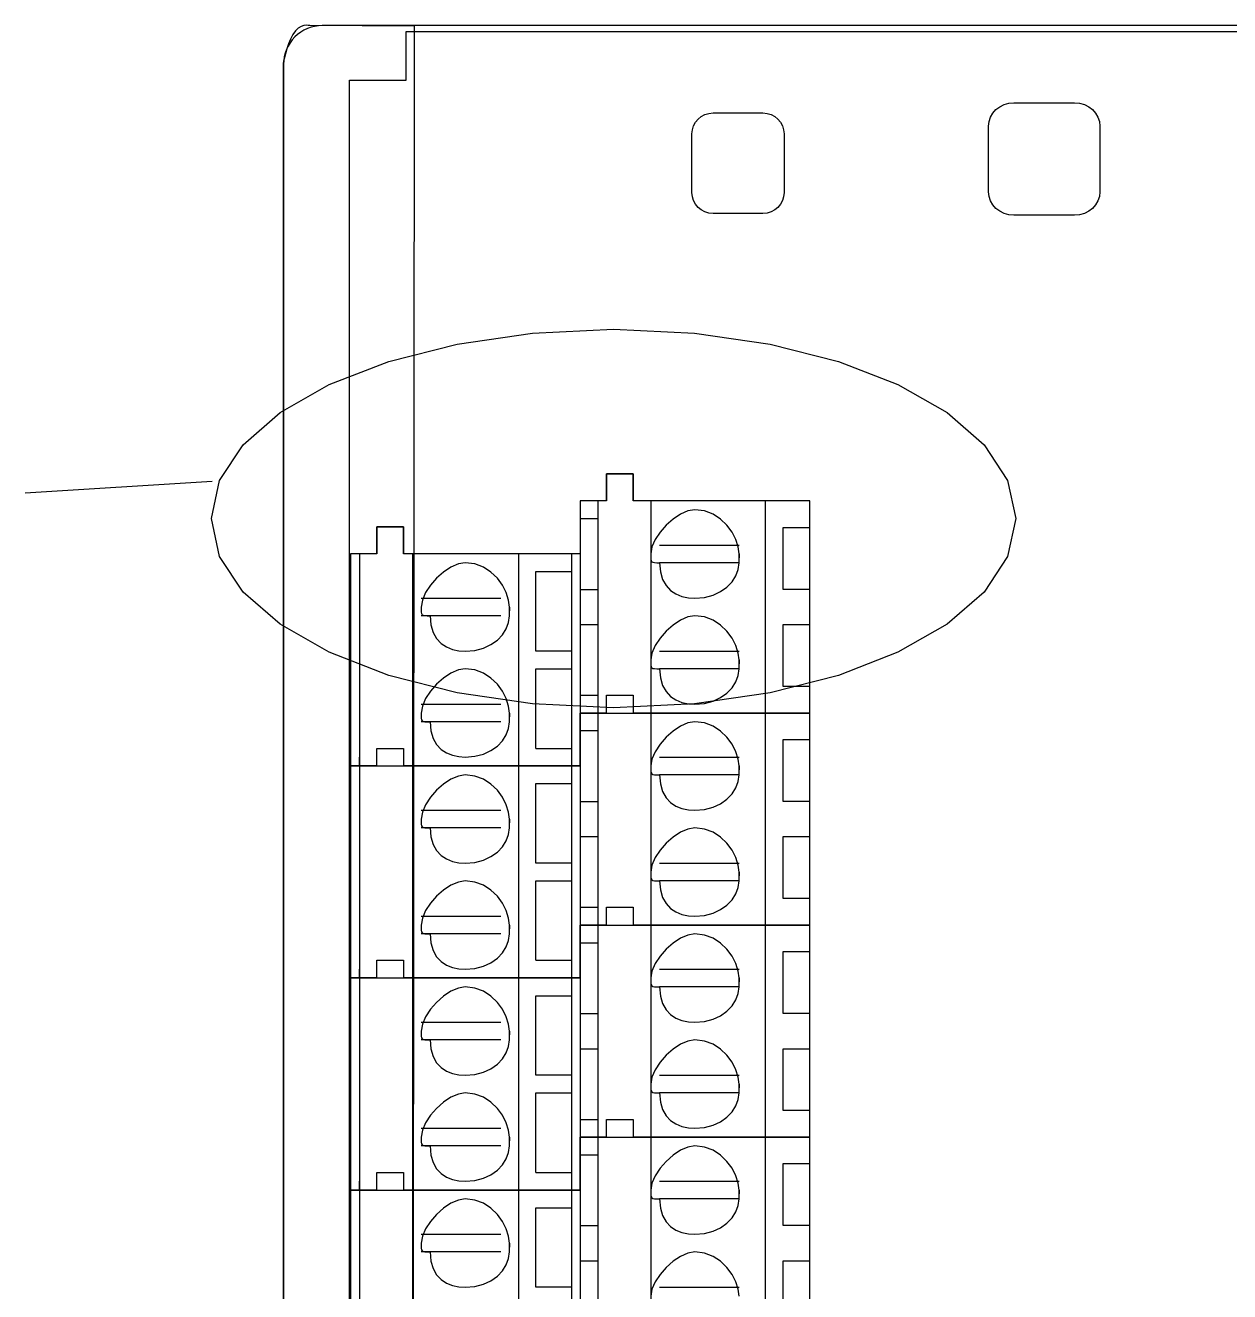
# Model space of a CAD drawing. Header units: metres. Extents: x 0 to 3575, y 0 to 842.
# Drawn here: x 202.69 to 239.18, y 359.82 to 398.18 of the extents above; entities that cross this region are included whole.
import ezdxf

# ---------------------------------------------------------------- set-up
doc = ezdxf.new("R2010")
doc.units = ezdxf.units.M
doc.layers.add('SCHEMATICS', color=7, linetype='Continuous')

msp = doc.modelspace()

# ---------------------------------------------------------------- linework, layer by layer
at = {"layer": 'SCHEMATICS', "color": 7}
for p, q in [((214.485, 398.153), (211.316, 398.172)), ((211.573, 398.166), (211.46, 398.149)), ((211.688, 398.172), (211.573, 398.166)), ((347.314, 398.172), (211.688, 398.172)), ((210.859, 397.829), (210.784, 397.744)), ((210.944, 397.905), (210.859, 397.829)), ((211.039, 397.976), (210.944, 397.905)), ((211.136, 398.033), (211.039, 397.976)), ((211.239, 398.083), (211.136, 398.033)), ((211.35, 398.122), (211.239, 398.083)), ((211.46, 398.149), (211.35, 398.122)), ((214.234, 396.522), (214.234, 397.994)), ((214.234, 397.994), (346.225, 397.994)), ((214.42, 322.462), (214.485, 398.153)), ((210.606, 397.448), (210.566, 397.341)), ((210.655, 397.552), (210.606, 397.448)), ((210.716, 397.652), (210.655, 397.552)), ((210.784, 397.744), (210.716, 397.652)), ((210.523, 397.117), (210.514, 397.002)), ((210.541, 397.227), (210.523, 397.117)), ((210.566, 397.341), (210.541, 397.227)), ((210.502, 397.002), (210.502, 323.627)), ((210.514, 397.002), (210.514, 323.627)), ((212.52, 324.105), (212.52, 396.522)), ((212.52, 396.522), (214.234, 396.522)), ((223.529, 395.526), (225.043, 395.526)), ((232.646, 395.836), (234.479, 395.836)), ((231.874, 393.141), (231.874, 395.122)), ((235.252, 395.122), (235.252, 393.141)), ((222.891, 393.117), (222.891, 394.889)), ((225.681, 394.889), (225.681, 393.117)), ((225.043, 392.48), (223.529, 392.48)), ((234.479, 392.428), (232.646, 392.428)), ((208.351, 384.366), (202.695, 384.009)), ((221.108, 384.596), (220.306, 384.596)), ((220.306, 384.596), (220.306, 383.774)), ((220.306, 384.596), (221.108, 384.596)), ((220.306, 383.774), (220.306, 384.596)), ((221.108, 383.774), (221.108, 384.596)), ((221.108, 384.596), (221.108, 383.774)), ((220.306, 383.774), (219.505, 383.774)), ((219.505, 383.774), (219.505, 382.168)), ((219.505, 383.774), (219.505, 382.168)), ((220.306, 383.774), (219.505, 383.774)), ((220.04, 383.774), (220.04, 377.35)), ((226.459, 383.774), (221.108, 383.774)), ((226.459, 383.774), (221.108, 383.774)), ((221.643, 383.774), (221.643, 377.35)), ((225.121, 377.35), (225.121, 383.774)), ((226.459, 332.354), (226.459, 383.774)), ((226.459, 377.35), (226.459, 383.774)), ((219.505, 383.238), (219.772, 383.238)), ((219.772, 383.238), (220.04, 383.238)), ((214.15, 382.991), (213.349, 382.991)), ((213.349, 382.991), (213.349, 382.168)), ((213.349, 382.991), (214.15, 382.991)), ((213.349, 382.168), (213.349, 382.991)), ((214.15, 382.168), (214.15, 382.991)), ((214.15, 382.991), (214.15, 382.168)), ((225.658, 382.972), (226.459, 382.972)), ((225.658, 381.096), (225.658, 382.972)), ((221.911, 382.438), (224.32, 382.438)), ((213.349, 382.168), (212.545, 382.168)), ((212.545, 382.168), (212.545, 330.768)), ((212.545, 382.168), (212.545, 375.745)), ((213.349, 382.168), (212.545, 382.168)), ((212.814, 382.168), (212.814, 375.745)), ((219.505, 382.168), (214.15, 382.168)), ((219.505, 382.168), (214.15, 382.168)), ((214.42, 382.168), (214.42, 375.745)), ((217.631, 382.168), (217.631, 375.745)), ((219.238, 382.168), (219.238, 375.745)), ((219.505, 382.168), (219.505, 377.35)), ((224.32, 381.901), (224.32, 382.168)), ((224.32, 381.901), (221.911, 381.901)), ((218.165, 379.224), (218.165, 381.633)), ((218.165, 381.633), (219.238, 381.633)), ((219.505, 381.096), (219.772, 381.096)), ((219.772, 381.096), (220.04, 381.096)), ((226.459, 381.096), (225.658, 381.096)), ((214.687, 380.829), (217.097, 380.829)), ((217.362, 380.295), (217.362, 380.561)), ((217.097, 380.295), (214.687, 380.295)), ((219.505, 380.027), (219.772, 380.027)), ((219.772, 380.027), (220.04, 380.027)), ((225.658, 378.155), (225.658, 380.027)), ((225.658, 380.027), (226.459, 380.027)), ((219.238, 379.224), (218.165, 379.224)), ((221.911, 379.224), (224.32, 379.224)), ((218.165, 378.689), (219.238, 378.689)), ((218.165, 376.279), (218.165, 378.689)), ((224.32, 378.689), (221.911, 378.689)), ((224.32, 378.689), (224.32, 378.956)), ((219.505, 377.887), (219.772, 377.887)), ((219.772, 377.887), (220.04, 377.887)), ((220.306, 377.887), (221.108, 377.887)), ((220.306, 377.35), (220.306, 377.887)), ((220.306, 377.887), (220.574, 377.887)), ((220.843, 377.887), (221.108, 377.887)), ((221.108, 377.887), (221.108, 377.35)), ((226.459, 378.155), (225.658, 378.155)), ((214.687, 377.618), (217.097, 377.618)), ((220.306, 377.35), (220.306, 377.618)), ((221.108, 377.618), (221.108, 377.35)), ((217.097, 377.083), (214.687, 377.083)), ((217.362, 377.083), (217.362, 377.35)), ((219.505, 377.35), (219.505, 375.745)), ((220.306, 377.35), (219.505, 377.35)), ((219.505, 377.35), (220.306, 377.35)), ((219.505, 375.745), (219.505, 377.35)), ((220.04, 377.35), (220.04, 370.928)), ((220.306, 377.35), (221.108, 377.35)), ((226.459, 377.35), (221.108, 377.35)), ((221.108, 377.35), (226.459, 377.35)), ((221.643, 377.35), (221.643, 370.928)), ((225.121, 370.928), (225.121, 377.35)), ((226.459, 370.928), (226.459, 377.35)), ((219.505, 376.816), (219.772, 376.816)), ((219.772, 376.816), (220.04, 376.816)), ((225.658, 376.548), (226.459, 376.548)), ((225.658, 374.673), (225.658, 376.548)), ((212.814, 375.745), (212.814, 376.015)), ((213.349, 376.279), (214.15, 376.279)), ((213.349, 375.745), (213.349, 376.279)), ((213.349, 376.279), (213.616, 376.279)), ((213.349, 375.745), (213.349, 376.015)), ((213.883, 376.279), (214.15, 376.279)), ((214.15, 376.279), (214.15, 375.745)), ((214.15, 376.015), (214.15, 375.745)), ((218.165, 376.279), (219.238, 376.279)), ((221.911, 376.015), (224.32, 376.015)), ((212.545, 375.745), (212.545, 369.324)), ((213.349, 375.745), (212.545, 375.745)), ((212.545, 375.745), (213.349, 375.745)), ((212.814, 375.745), (212.814, 369.324)), ((213.349, 375.745), (214.15, 375.745)), ((219.505, 375.745), (214.15, 375.745)), ((214.15, 375.745), (219.505, 375.745)), ((214.42, 375.745), (214.42, 369.324)), ((217.631, 375.745), (217.631, 369.324)), ((219.238, 375.745), (219.238, 369.324)), ((219.505, 375.745), (219.505, 370.928)), ((224.32, 375.478), (224.32, 375.745)), ((218.165, 372.801), (218.165, 375.21)), ((218.165, 375.21), (219.238, 375.21)), ((224.32, 375.478), (221.911, 375.478)), ((214.687, 374.406), (217.097, 374.406)), ((219.505, 374.673), (219.772, 374.673)), ((219.772, 374.673), (220.04, 374.673)), ((226.459, 374.673), (225.658, 374.673)), ((217.362, 373.872), (217.362, 374.139)), ((217.097, 373.872), (214.687, 373.872)), ((219.505, 373.605), (219.772, 373.605)), ((219.772, 373.605), (220.04, 373.605)), ((225.658, 371.732), (225.658, 373.605)), ((225.658, 373.605), (226.459, 373.605)), ((219.238, 372.801), (218.165, 372.801)), ((221.911, 372.801), (224.32, 372.801)), ((224.32, 372.266), (224.32, 372.533)), ((218.165, 372.266), (219.238, 372.266)), ((218.165, 369.859), (218.165, 372.266)), ((224.32, 372.266), (221.911, 372.266)), ((226.459, 371.732), (225.658, 371.732)), ((219.505, 371.464), (219.772, 371.464)), ((219.772, 371.464), (220.04, 371.464)), ((220.306, 371.464), (221.108, 371.464)), ((220.306, 370.928), (220.306, 371.464)), ((220.306, 371.464), (220.574, 371.464)), ((220.843, 371.464), (221.108, 371.464)), ((221.108, 371.464), (221.108, 370.928)), ((221.108, 371.464), (221.108, 371.197)), ((214.687, 371.197), (217.097, 371.197)), ((220.306, 370.928), (220.306, 371.197)), ((221.108, 371.197), (221.108, 370.928)), ((217.097, 370.66), (214.687, 370.66)), ((217.362, 370.66), (217.362, 370.928)), ((219.505, 370.928), (219.505, 369.324)), ((220.306, 370.928), (219.505, 370.928)), ((219.505, 370.928), (220.306, 370.928)), ((219.505, 369.324), (219.505, 370.928)), ((220.04, 370.928), (220.04, 364.505)), ((220.306, 370.928), (221.108, 370.928)), ((226.459, 370.928), (221.108, 370.928)), ((221.108, 370.928), (226.459, 370.928)), ((221.643, 370.928), (221.643, 364.505)), ((225.121, 364.505), (225.121, 370.928)), ((226.459, 364.505), (226.459, 370.928)), ((219.505, 370.393), (219.772, 370.393)), ((219.772, 370.393), (220.04, 370.393)), ((213.349, 369.859), (214.15, 369.859)), ((213.349, 369.324), (213.349, 369.859)), ((213.349, 369.859), (213.616, 369.859)), ((213.883, 369.859), (214.15, 369.859)), ((214.15, 369.859), (214.15, 369.324)), ((214.15, 369.859), (214.15, 369.589)), ((218.165, 369.859), (219.238, 369.859)), ((225.658, 370.123), (226.459, 370.123)), ((225.658, 368.25), (225.658, 370.123)), ((212.814, 369.324), (212.814, 369.589)), ((213.349, 369.324), (213.349, 369.589)), ((214.15, 369.589), (214.15, 369.324)), ((221.911, 369.589), (224.32, 369.589)), ((212.545, 369.324), (212.545, 362.9)), ((213.349, 369.324), (212.545, 369.324)), ((212.545, 369.324), (213.349, 369.324)), ((212.814, 369.324), (212.814, 362.9)), ((213.349, 369.324), (214.15, 369.324)), ((219.505, 369.324), (214.15, 369.324)), ((214.15, 369.324), (219.505, 369.324)), ((214.42, 369.324), (214.42, 362.9)), ((217.631, 369.324), (217.631, 362.9)), ((219.238, 369.324), (219.238, 362.9)), ((219.505, 369.324), (219.505, 364.505)), ((224.32, 369.055), (221.911, 369.055)), ((224.32, 369.055), (224.32, 369.324)), ((218.165, 366.378), (218.165, 368.787)), ((218.165, 368.787), (219.238, 368.787)), ((219.505, 368.25), (219.772, 368.25)), ((219.772, 368.25), (220.04, 368.25)), ((226.459, 368.25), (225.658, 368.25)), ((214.687, 367.983), (217.097, 367.983)), ((217.362, 367.449), (217.362, 367.717)), ((217.097, 367.449), (214.687, 367.449)), ((219.505, 367.182), (219.772, 367.182)), ((219.772, 367.182), (220.04, 367.182)), ((225.658, 365.309), (225.658, 367.182)), ((225.658, 367.182), (226.459, 367.182)), ((219.238, 366.378), (218.165, 366.378)), ((221.911, 366.378), (224.32, 366.378)), ((224.32, 365.844), (224.32, 366.11)), ((218.165, 365.844), (219.238, 365.844)), ((218.165, 363.434), (218.165, 365.844)), ((224.32, 365.844), (221.911, 365.844)), ((226.459, 365.309), (225.658, 365.309)), ((219.505, 365.04), (219.772, 365.04)), ((219.772, 365.04), (220.04, 365.04)), ((220.306, 365.04), (220.574, 365.04)), ((220.306, 365.04), (221.108, 365.04)), ((220.306, 364.505), (220.306, 365.04)), ((220.843, 365.04), (221.108, 365.04)), ((221.108, 365.04), (221.108, 364.774)), ((221.108, 365.04), (221.108, 364.505)), ((214.687, 364.774), (217.097, 364.774)), ((217.362, 364.238), (217.362, 364.505)), ((219.505, 364.505), (220.306, 364.505)), ((219.505, 362.9), (219.505, 364.505)), ((219.505, 364.505), (219.505, 362.9)), ((220.306, 364.505), (219.505, 364.505)), ((220.04, 364.505), (220.04, 358.082)), ((220.306, 364.505), (220.306, 364.774)), ((220.306, 364.505), (221.108, 364.505)), ((221.108, 364.774), (221.108, 364.505)), ((221.108, 364.505), (226.459, 364.505)), ((226.459, 364.505), (221.108, 364.505)), ((221.643, 364.505), (221.643, 358.082)), ((225.121, 358.082), (225.121, 364.505)), ((226.459, 358.082), (226.459, 364.505)), ((217.097, 364.238), (214.687, 364.238)), ((219.505, 363.97), (219.772, 363.97)), ((219.772, 363.97), (220.04, 363.97)), ((225.658, 363.701), (226.459, 363.701)), ((225.658, 361.828), (225.658, 363.701)), ((213.349, 363.434), (213.616, 363.434)), ((213.349, 363.434), (214.15, 363.434)), ((213.349, 362.9), (213.349, 363.434)), ((213.883, 363.434), (214.15, 363.434)), ((214.15, 363.434), (214.15, 363.167)), ((214.15, 363.434), (214.15, 362.9)), ((218.165, 363.434), (219.238, 363.434)), ((212.545, 362.9), (213.349, 362.9)), ((212.545, 362.9), (212.545, 356.475)), ((213.349, 362.9), (212.545, 362.9)), ((212.814, 362.9), (212.814, 363.167)), ((212.814, 362.9), (212.814, 356.475)), ((213.349, 362.9), (213.349, 363.167)), ((213.349, 362.9), (214.15, 362.9)), ((214.15, 363.167), (214.15, 362.9)), ((214.15, 362.9), (219.505, 362.9)), ((219.505, 362.9), (214.15, 362.9)), ((214.42, 362.9), (214.42, 356.475)), ((217.631, 362.9), (217.631, 356.475)), ((219.238, 362.9), (219.238, 356.475)), ((219.505, 362.9), (219.505, 358.082)), ((221.911, 363.167), (224.32, 363.167)), ((224.32, 362.632), (224.32, 362.9)), ((224.32, 362.632), (221.911, 362.632)), ((218.165, 359.955), (218.165, 362.364)), ((218.165, 362.364), (219.238, 362.364)), ((219.505, 361.828), (219.772, 361.828)), ((219.772, 361.828), (220.04, 361.828)), ((226.459, 361.828), (225.658, 361.828)), ((214.687, 361.561), (217.097, 361.561)), ((217.097, 361.026), (214.687, 361.026)), ((217.362, 361.026), (217.362, 361.293)), ((219.505, 360.759), (219.772, 360.759)), ((219.772, 360.759), (220.04, 360.759)), ((225.658, 358.884), (225.658, 360.759)), ((225.658, 360.759), (226.459, 360.759)), ((219.238, 359.955), (218.165, 359.955)), ((221.911, 359.955), (224.32, 359.955))]:
    msp.add_line(p, q, dxfattribs=at)
for points in [[(211.316, 398.172), (211.302, 398.175), (211.264, 398.18), (211.206, 398.181), (211.133, 398.171), (211.052, 398.145), (210.965, 398.096), (210.879, 398.018), (210.799, 397.905)], [(210.799, 397.905), (210.728, 397.765), (210.667, 397.615), (210.616, 397.464), (210.574, 397.321), (210.543, 397.194), (210.52, 397.093), (210.507, 397.026), (210.502, 397.002)], [(222.891, 394.889), (222.904, 395.017), (222.941, 395.136), (223, 395.245), (223.078, 395.339), (223.173, 395.417), (223.281, 395.476), (223.401, 395.513), (223.529, 395.526)], [(225.043, 395.526), (225.171, 395.513), (225.291, 395.476), (225.399, 395.417), (225.494, 395.339), (225.572, 395.245), (225.631, 395.136), (225.668, 395.017), (225.681, 394.889)], [(231.874, 395.122), (231.89, 395.266), (231.935, 395.4), (232.006, 395.521), (232.1, 395.627), (232.214, 395.714), (232.345, 395.78), (232.49, 395.822), (232.646, 395.836)], [(234.479, 395.836), (234.634, 395.822), (234.78, 395.78), (234.911, 395.714), (235.025, 395.627), (235.12, 395.521), (235.191, 395.4), (235.237, 395.266), (235.252, 395.122)], [(223.529, 392.48), (223.401, 392.493), (223.281, 392.53), (223.173, 392.589), (223.078, 392.667), (223, 392.761), (222.941, 392.87), (222.904, 392.989), (222.891, 393.117)], [(225.681, 393.117), (225.668, 392.989), (225.631, 392.87), (225.572, 392.761), (225.494, 392.667), (225.399, 392.589), (225.291, 392.53), (225.171, 392.493), (225.043, 392.48)], [(232.646, 392.428), (232.49, 392.442), (232.345, 392.484), (232.214, 392.55), (232.1, 392.637), (232.006, 392.743), (231.935, 392.864), (231.89, 392.998), (231.874, 393.141)], [(235.252, 393.141), (235.237, 392.998), (235.191, 392.864), (235.12, 392.743), (235.025, 392.637), (234.911, 392.55), (234.78, 392.484), (234.634, 392.442), (234.479, 392.428)], [(208.334, 383.242), (208.582, 384.398), (209.292, 385.474), (210.415, 386.448), (211.902, 387.297), (213.705, 387.997), (215.775, 388.525), (218.061, 388.859), (220.516, 388.975)], [(220.516, 388.975), (222.972, 388.859), (225.259, 388.525), (227.328, 387.997), (229.131, 387.297), (230.619, 386.448), (231.742, 385.474), (232.452, 384.398), (232.699, 383.242)], [(220.516, 377.511), (218.061, 377.627), (215.775, 377.961), (213.705, 378.49), (211.902, 379.189), (210.415, 380.038), (209.292, 381.011), (208.582, 382.087), (208.334, 383.242)], [(232.699, 383.242), (232.452, 382.087), (231.742, 381.011), (230.619, 380.038), (229.131, 379.189), (227.328, 378.49), (225.259, 377.961), (222.972, 377.627), (220.516, 377.511)], [(222.981, 383.506), (222.77, 383.471), (222.546, 383.372), (222.323, 383.224), (222.111, 383.038), (221.925, 382.827), (221.777, 382.603), (221.678, 382.379), (221.643, 382.168)], [(224.32, 382.168), (224.295, 382.379), (224.223, 382.603), (224.108, 382.827), (223.952, 383.038), (223.758, 383.224), (223.529, 383.372), (223.269, 383.471), (222.981, 383.506)], [(221.643, 382.168), (221.643, 382.08), (221.647, 382.013), (221.657, 381.966), (221.676, 381.934), (221.708, 381.915), (221.756, 381.905), (221.822, 381.901), (221.911, 381.901)], [(224.32, 382.168), (224.32, 382.157), (224.32, 382.13), (224.32, 382.097), (224.32, 382.068), (224.32, 382.05), (224.32, 382.055), (224.32, 382.091), (224.32, 382.168)], [(216.025, 381.901), (215.814, 381.865), (215.59, 381.767), (215.367, 381.618), (215.155, 381.432), (214.969, 381.22), (214.821, 380.996), (214.723, 380.773), (214.687, 380.561)], [(217.362, 380.561), (217.337, 380.773), (217.266, 380.996), (217.151, 381.22), (216.995, 381.432), (216.801, 381.618), (216.573, 381.767), (216.313, 381.865), (216.025, 381.901)], [(221.911, 381.901), (221.935, 381.624), (222.003, 381.394), (222.108, 381.208), (222.245, 381.063), (222.407, 380.956), (222.588, 380.884), (222.782, 380.842), (222.981, 380.829)], [(222.981, 380.829), (223.269, 380.853), (223.529, 380.921), (223.758, 381.027), (223.952, 381.164), (224.108, 381.326), (224.223, 381.507), (224.295, 381.701), (224.32, 381.901)], [(214.687, 380.561), (214.688, 380.473), (214.691, 380.407), (214.701, 380.36), (214.721, 380.328), (214.753, 380.309), (214.8, 380.299), (214.867, 380.295), (214.955, 380.295)], [(217.362, 380.561), (217.362, 380.551), (217.362, 380.524), (217.362, 380.491), (217.362, 380.461), (217.362, 380.444), (217.362, 380.449), (217.362, 380.485), (217.362, 380.561)], [(214.955, 380.295), (214.979, 380.018), (215.047, 379.788), (215.152, 379.603), (215.289, 379.458), (215.451, 379.351), (215.632, 379.278), (215.826, 379.237), (216.025, 379.224)], [(216.025, 379.224), (216.313, 379.248), (216.573, 379.316), (216.801, 379.422), (216.995, 379.559), (217.151, 379.721), (217.266, 379.902), (217.337, 380.095), (217.362, 380.295)], [(222.981, 380.295), (222.77, 380.259), (222.546, 380.161), (222.323, 380.012), (222.111, 379.826), (221.925, 379.615), (221.777, 379.391), (221.678, 379.167), (221.643, 378.956)], [(224.32, 378.956), (224.295, 379.167), (224.223, 379.391), (224.108, 379.615), (223.952, 379.826), (223.758, 380.012), (223.529, 380.161), (223.269, 380.259), (222.981, 380.295)], [(216.025, 378.689), (215.814, 378.654), (215.59, 378.556), (215.367, 378.407), (215.155, 378.221), (214.969, 378.01), (214.821, 377.786), (214.723, 377.562), (214.687, 377.35)], [(217.362, 377.35), (217.337, 377.562), (217.266, 377.786), (217.151, 378.01), (216.995, 378.221), (216.801, 378.407), (216.573, 378.556), (216.313, 378.654), (216.025, 378.689)], [(221.643, 378.956), (221.643, 378.868), (221.647, 378.802), (221.657, 378.754), (221.676, 378.723), (221.708, 378.703), (221.756, 378.694), (221.822, 378.69), (221.911, 378.689)], [(221.911, 378.689), (221.935, 378.413), (222.003, 378.183), (222.108, 377.998), (222.245, 377.853), (222.407, 377.745), (222.588, 377.672), (222.782, 377.631), (222.981, 377.618)], [(222.981, 377.618), (223.269, 377.642), (223.529, 377.71), (223.758, 377.816), (223.952, 377.953), (224.108, 378.115), (224.223, 378.296), (224.295, 378.49), (224.32, 378.689)], [(224.32, 378.956), (224.32, 378.945), (224.32, 378.919), (224.32, 378.886), (224.32, 378.856), (224.32, 378.839), (224.32, 378.844), (224.32, 378.88), (224.32, 378.956)], [(214.687, 377.35), (214.688, 377.262), (214.691, 377.196), (214.701, 377.148), (214.721, 377.116), (214.753, 377.097), (214.8, 377.087), (214.867, 377.084), (214.955, 377.083)], [(214.955, 377.083), (214.979, 376.806), (215.047, 376.577), (215.152, 376.392), (215.289, 376.248), (215.451, 376.141), (215.632, 376.069), (215.826, 376.028), (216.025, 376.015)], [(216.025, 376.015), (216.313, 376.039), (216.573, 376.106), (216.801, 376.212), (216.995, 376.348), (217.151, 376.51), (217.266, 376.691), (217.337, 376.884), (217.362, 377.083)], [(217.362, 377.35), (217.362, 377.339), (217.362, 377.312), (217.362, 377.28), (217.362, 377.25), (217.362, 377.233), (217.362, 377.237), (217.362, 377.273), (217.362, 377.35)], [(222.981, 377.083), (222.77, 377.048), (222.546, 376.949), (222.323, 376.801), (222.111, 376.614), (221.925, 376.403), (221.777, 376.179), (221.678, 375.956), (221.643, 375.745)], [(224.32, 375.745), (224.295, 375.956), (224.223, 376.179), (224.108, 376.403), (223.952, 376.614), (223.758, 376.801), (223.529, 376.949), (223.269, 377.048), (222.981, 377.083)], [(221.643, 375.745), (221.643, 375.657), (221.647, 375.59), (221.657, 375.543), (221.676, 375.511), (221.708, 375.492), (221.756, 375.482), (221.822, 375.478), (221.911, 375.478)], [(224.32, 375.745), (224.32, 375.734), (224.32, 375.707), (224.32, 375.674), (224.32, 375.645), (224.32, 375.627), (224.32, 375.632), (224.32, 375.668), (224.32, 375.745)], [(216.025, 375.478), (215.814, 375.442), (215.59, 375.344), (215.367, 375.195), (215.155, 375.009), (214.969, 374.797), (214.821, 374.573), (214.723, 374.35), (214.687, 374.139)], [(217.362, 374.139), (217.337, 374.35), (217.266, 374.573), (217.151, 374.797), (216.995, 375.009), (216.801, 375.195), (216.573, 375.344), (216.313, 375.442), (216.025, 375.478)], [(221.911, 375.478), (221.935, 375.201), (222.003, 374.971), (222.108, 374.785), (222.245, 374.64), (222.407, 374.533), (222.588, 374.461), (222.782, 374.419), (222.981, 374.406)], [(222.981, 374.406), (223.269, 374.431), (223.529, 374.499), (223.758, 374.604), (223.952, 374.742), (224.108, 374.904), (224.223, 375.085), (224.295, 375.278), (224.32, 375.478)], [(214.687, 374.139), (214.688, 374.05), (214.691, 373.984), (214.701, 373.937), (214.721, 373.905), (214.753, 373.886), (214.8, 373.876), (214.867, 373.872), (214.955, 373.872)], [(217.362, 374.139), (217.362, 374.128), (217.362, 374.101), (217.362, 374.068), (217.362, 374.038), (217.362, 374.021), (217.362, 374.026), (217.362, 374.062), (217.362, 374.139)], [(214.955, 373.872), (214.979, 373.595), (215.047, 373.366), (215.152, 373.181), (215.289, 373.036), (215.451, 372.928), (215.632, 372.856), (215.826, 372.814), (216.025, 372.801)], [(216.025, 372.801), (216.313, 372.825), (216.573, 372.893), (216.801, 372.999), (216.995, 373.136), (217.151, 373.298), (217.266, 373.479), (217.337, 373.672), (217.362, 373.872)], [(222.981, 373.872), (222.77, 373.836), (222.546, 373.738), (222.323, 373.59), (222.111, 373.404), (221.925, 373.193), (221.777, 372.969), (221.678, 372.745), (221.643, 372.533)], [(224.32, 372.533), (224.295, 372.745), (224.223, 372.969), (224.108, 373.193), (223.952, 373.404), (223.758, 373.59), (223.529, 373.738), (223.269, 373.836), (222.981, 373.872)], [(221.643, 372.533), (221.643, 372.445), (221.647, 372.379), (221.657, 372.332), (221.676, 372.3), (221.708, 372.28), (221.756, 372.271), (221.822, 372.267), (221.911, 372.266)], [(224.32, 372.533), (224.32, 372.522), (224.32, 372.496), (224.32, 372.463), (224.32, 372.433), (224.32, 372.416), (224.32, 372.421), (224.32, 372.457), (224.32, 372.533)], [(216.025, 372.266), (215.814, 372.231), (215.59, 372.133), (215.367, 371.984), (215.155, 371.798), (214.969, 371.587), (214.821, 371.363), (214.723, 371.139), (214.687, 370.928)], [(217.362, 370.928), (217.337, 371.139), (217.266, 371.363), (217.151, 371.587), (216.995, 371.798), (216.801, 371.984), (216.573, 372.133), (216.313, 372.231), (216.025, 372.266)], [(221.911, 372.266), (221.935, 371.99), (222.003, 371.761), (222.108, 371.575), (222.245, 371.431), (222.407, 371.324), (222.588, 371.251), (222.782, 371.21), (222.981, 371.197)], [(222.981, 371.197), (223.269, 371.221), (223.529, 371.289), (223.758, 371.394), (223.952, 371.531), (224.108, 371.693), (224.223, 371.874), (224.295, 372.067), (224.32, 372.266)], [(214.687, 370.928), (214.688, 370.84), (214.691, 370.773), (214.701, 370.726), (214.721, 370.694), (214.753, 370.674), (214.8, 370.664), (214.867, 370.661), (214.955, 370.66)], [(214.955, 370.66), (214.979, 370.384), (215.047, 370.155), (215.152, 369.969), (215.289, 369.824), (215.451, 369.716), (215.632, 369.643), (215.826, 369.602), (216.025, 369.589)], [(216.025, 369.589), (216.313, 369.613), (216.573, 369.681), (216.801, 369.786), (216.995, 369.923), (217.151, 370.085), (217.266, 370.266), (217.337, 370.46), (217.362, 370.66)], [(217.362, 370.928), (217.362, 370.917), (217.362, 370.89), (217.362, 370.857), (217.362, 370.828), (217.362, 370.81), (217.362, 370.815), (217.362, 370.851), (217.362, 370.928)], [(222.981, 370.66), (222.77, 370.625), (222.546, 370.527), (222.323, 370.378), (222.111, 370.193), (221.925, 369.982), (221.777, 369.758), (221.678, 369.535), (221.643, 369.324)], [(224.32, 369.324), (224.295, 369.535), (224.223, 369.758), (224.108, 369.982), (223.952, 370.193), (223.758, 370.378), (223.529, 370.527), (223.269, 370.625), (222.981, 370.66)], [(216.025, 369.055), (215.814, 369.019), (215.59, 368.921), (215.367, 368.772), (215.155, 368.586), (214.969, 368.375), (214.821, 368.151), (214.723, 367.927), (214.687, 367.717)], [(217.362, 367.717), (217.337, 367.927), (217.266, 368.151), (217.151, 368.375), (216.995, 368.586), (216.801, 368.772), (216.573, 368.921), (216.313, 369.019), (216.025, 369.055)], [(221.643, 369.324), (221.643, 369.235), (221.647, 369.168), (221.657, 369.121), (221.676, 369.089), (221.708, 369.069), (221.756, 369.059), (221.822, 369.055), (221.911, 369.055)], [(221.911, 369.055), (221.935, 368.778), (222.003, 368.548), (222.108, 368.362), (222.245, 368.218), (222.407, 368.11), (222.588, 368.038), (222.782, 367.997), (222.981, 367.983)], [(222.981, 367.983), (223.269, 368.008), (223.529, 368.076), (223.758, 368.182), (223.952, 368.319), (224.108, 368.481), (224.223, 368.662), (224.295, 368.855), (224.32, 369.055)], [(224.32, 369.324), (224.32, 369.313), (224.32, 369.286), (224.32, 369.253), (224.32, 369.223), (224.32, 369.206), (224.32, 369.21), (224.32, 369.247), (224.32, 369.324)], [(214.687, 367.717), (214.688, 367.628), (214.691, 367.562), (214.701, 367.514), (214.721, 367.482), (214.753, 367.463), (214.8, 367.453), (214.867, 367.449), (214.955, 367.449)], [(217.362, 367.717), (217.362, 367.706), (217.362, 367.679), (217.362, 367.646), (217.362, 367.616), (217.362, 367.599), (217.362, 367.604), (217.362, 367.64), (217.362, 367.717)], [(214.955, 367.449), (214.979, 367.173), (215.047, 366.944), (215.152, 366.758), (215.289, 366.613), (215.451, 366.506), (215.632, 366.433), (215.826, 366.391), (216.025, 366.378)], [(216.025, 366.378), (216.313, 366.402), (216.573, 366.47), (216.801, 366.576), (216.995, 366.713), (217.151, 366.875), (217.266, 367.056), (217.337, 367.249), (217.362, 367.449)], [(222.981, 367.449), (222.77, 367.413), (222.546, 367.315), (222.323, 367.167), (222.111, 366.981), (221.925, 366.77), (221.777, 366.546), (221.678, 366.322), (221.643, 366.11)], [(224.32, 366.11), (224.295, 366.322), (224.223, 366.546), (224.108, 366.77), (223.952, 366.981), (223.758, 367.167), (223.529, 367.315), (223.269, 367.413), (222.981, 367.449)], [(221.643, 366.11), (221.643, 366.022), (221.647, 365.956), (221.657, 365.909), (221.676, 365.877), (221.708, 365.858), (221.756, 365.848), (221.822, 365.844), (221.911, 365.844)], [(224.32, 366.11), (224.32, 366.099), (224.32, 366.073), (224.32, 366.04), (224.32, 366.01), (224.32, 365.993), (224.32, 365.998), (224.32, 366.034), (224.32, 366.11)], [(216.025, 365.844), (215.814, 365.808), (215.59, 365.71), (215.367, 365.561), (215.155, 365.375), (214.969, 365.164), (214.821, 364.94), (214.723, 364.716), (214.687, 364.505)], [(217.362, 364.505), (217.337, 364.716), (217.266, 364.94), (217.151, 365.164), (216.995, 365.375), (216.801, 365.561), (216.573, 365.71), (216.313, 365.808), (216.025, 365.844)], [(221.911, 365.844), (221.935, 365.567), (222.003, 365.337), (222.108, 365.152), (222.245, 365.007), (222.407, 364.901), (222.588, 364.828), (222.782, 364.787), (222.981, 364.774)], [(222.981, 364.774), (223.269, 364.798), (223.529, 364.866), (223.758, 364.971), (223.952, 365.108), (224.108, 365.27), (224.223, 365.451), (224.295, 365.644), (224.32, 365.844)], [(214.687, 364.505), (214.688, 364.417), (214.691, 364.351), (214.701, 364.303), (214.721, 364.272), (214.753, 364.252), (214.8, 364.242), (214.867, 364.239), (214.955, 364.238)], [(217.362, 364.505), (217.362, 364.494), (217.362, 364.468), (217.362, 364.435), (217.362, 364.405), (217.362, 364.388), (217.362, 364.393), (217.362, 364.429), (217.362, 364.505)], [(214.955, 364.238), (214.979, 363.961), (215.047, 363.731), (215.152, 363.546), (215.289, 363.401), (215.451, 363.294), (215.632, 363.221), (215.826, 363.18), (216.025, 363.167)], [(216.025, 363.167), (216.313, 363.191), (216.573, 363.259), (216.801, 363.364), (216.995, 363.501), (217.151, 363.663), (217.266, 363.844), (217.337, 364.038), (217.362, 364.238)], [(222.981, 364.238), (222.77, 364.203), (222.546, 364.104), (222.323, 363.956), (222.111, 363.769), (221.925, 363.558), (221.777, 363.334), (221.678, 363.111), (221.643, 362.9)], [(224.32, 362.9), (224.295, 363.111), (224.223, 363.334), (224.108, 363.558), (223.952, 363.769), (223.758, 363.956), (223.529, 364.104), (223.269, 364.203), (222.981, 364.238)], [(221.643, 362.9), (221.643, 362.812), (221.647, 362.745), (221.657, 362.697), (221.676, 362.666), (221.708, 362.646), (221.756, 362.636), (221.822, 362.633), (221.911, 362.632)], [(224.32, 362.9), (224.32, 362.889), (224.32, 362.862), (224.32, 362.829), (224.32, 362.799), (224.32, 362.782), (224.32, 362.787), (224.32, 362.823), (224.32, 362.9)], [(216.025, 362.632), (215.814, 362.596), (215.59, 362.498), (215.367, 362.35), (215.155, 362.163), (214.969, 361.952), (214.821, 361.728), (214.723, 361.504), (214.687, 361.293)], [(217.362, 361.293), (217.337, 361.504), (217.266, 361.728), (217.151, 361.952), (216.995, 362.163), (216.801, 362.35), (216.573, 362.498), (216.313, 362.596), (216.025, 362.632)], [(221.911, 362.632), (221.935, 362.355), (222.003, 362.126), (222.108, 361.94), (222.245, 361.795), (222.407, 361.688), (222.588, 361.615), (222.782, 361.574), (222.981, 361.561)], [(222.981, 361.561), (223.269, 361.585), (223.529, 361.653), (223.758, 361.759), (223.952, 361.896), (224.108, 362.058), (224.223, 362.239), (224.295, 362.432), (224.32, 362.632)], [(214.687, 361.293), (214.688, 361.205), (214.691, 361.138), (214.701, 361.091), (214.721, 361.059), (214.753, 361.04), (214.8, 361.03), (214.867, 361.026), (214.955, 361.026)], [(214.955, 361.026), (214.979, 360.75), (215.047, 360.52), (215.152, 360.335), (215.289, 360.19), (215.451, 360.083), (215.632, 360.01), (215.826, 359.968), (216.025, 359.955)], [(216.025, 359.955), (216.313, 359.979), (216.573, 360.047), (216.801, 360.153), (216.995, 360.29), (217.151, 360.452), (217.266, 360.633), (217.337, 360.826), (217.362, 361.026)], [(217.362, 361.293), (217.362, 361.282), (217.362, 361.255), (217.362, 361.222), (217.362, 361.193), (217.362, 361.175), (217.362, 361.18), (217.362, 361.216), (217.362, 361.293)], [(222.981, 361.026), (222.77, 360.99), (222.546, 360.892), (222.323, 360.744), (222.111, 360.558), (221.925, 360.347), (221.777, 360.123), (221.678, 359.9), (221.643, 359.688)], [(224.32, 359.688), (224.295, 359.9), (224.223, 360.123), (224.108, 360.347), (223.952, 360.558), (223.758, 360.744), (223.529, 360.892), (223.269, 360.99), (222.981, 361.026)]]:
    msp.add_lwpolyline(points, dxfattribs=at)

doc.saveas('drawing.dxf')
